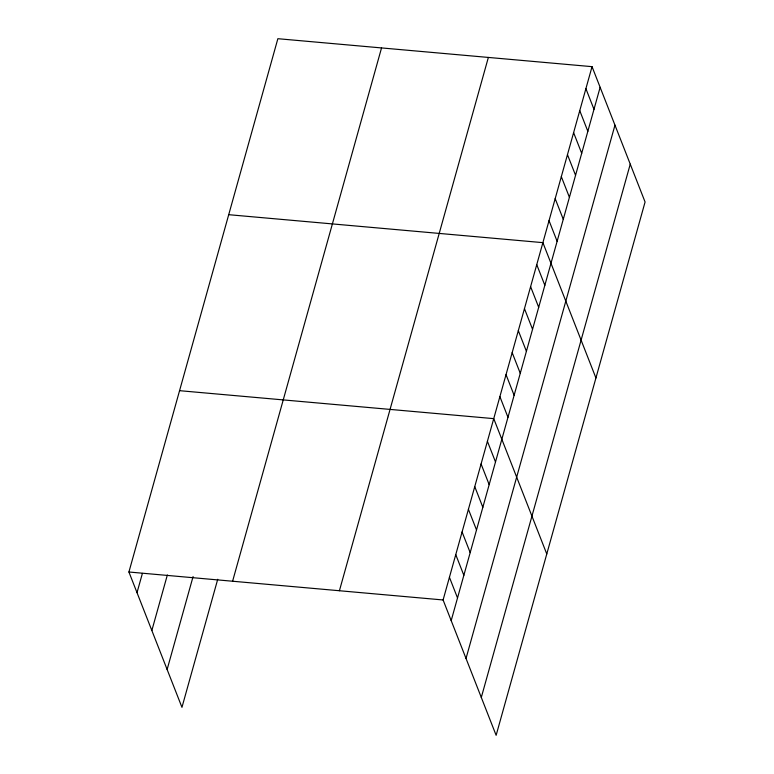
<?xml version="1.0" encoding="UTF-8"?>
<svg xmlns="http://www.w3.org/2000/svg" width="774" height="774" viewBox="0 0 774 774"><rect width="100%" height="100%" fill="white"/><g stroke="black" fill="none" stroke-linecap="round" stroke-linejoin="round"><path stroke-width="1.16" d="M217.726 579.281L181.958 707.339L128.919 572.005L277.866 38.7L592.042 66.661L645.081 201.995L496.134 735.3L443.096 599.966L592.042 66.661M137.017 592.652L142.397 573.389M151.849 630.5L167.358 574.966M167.126 669.491L193.084 576.562M232.597 581.235L381.543 47.93M339.418 590.736L488.365 57.431M451.194 620.613L600.131 87.307M466.025 658.461L614.962 125.156M481.302 697.451L630.249 164.146M228.717 214.688L542.893 242.649L595.932 377.983M179.558 390.677L493.744 418.637L546.773 553.981M128.919 572.005L443.096 599.966M585.899 88.662L593.987 109.308M579.755 110.663L587.843 131.309M573.611 132.654L581.7 153.31M567.468 154.655L575.556 175.301M561.324 176.656L569.412 197.302M555.181 198.657L563.269 219.303M549.037 220.648L557.125 241.304M536.75 264.65L544.838 285.296M530.606 286.651L538.694 307.297M524.462 308.652L532.551 329.298M518.319 330.643L526.407 351.299M512.175 352.644L520.263 373.291M506.032 374.645L514.12 395.291M499.888 396.646L507.976 417.292M487.407 441.306L495.505 461.952M481.08 463.974L489.168 484.621M474.752 486.633L482.841 507.289M468.415 509.302L476.513 529.948M462.088 531.97L470.186 552.617M455.76 554.639L463.849 575.285M449.433 577.298L457.521 597.944"/></g></svg>
